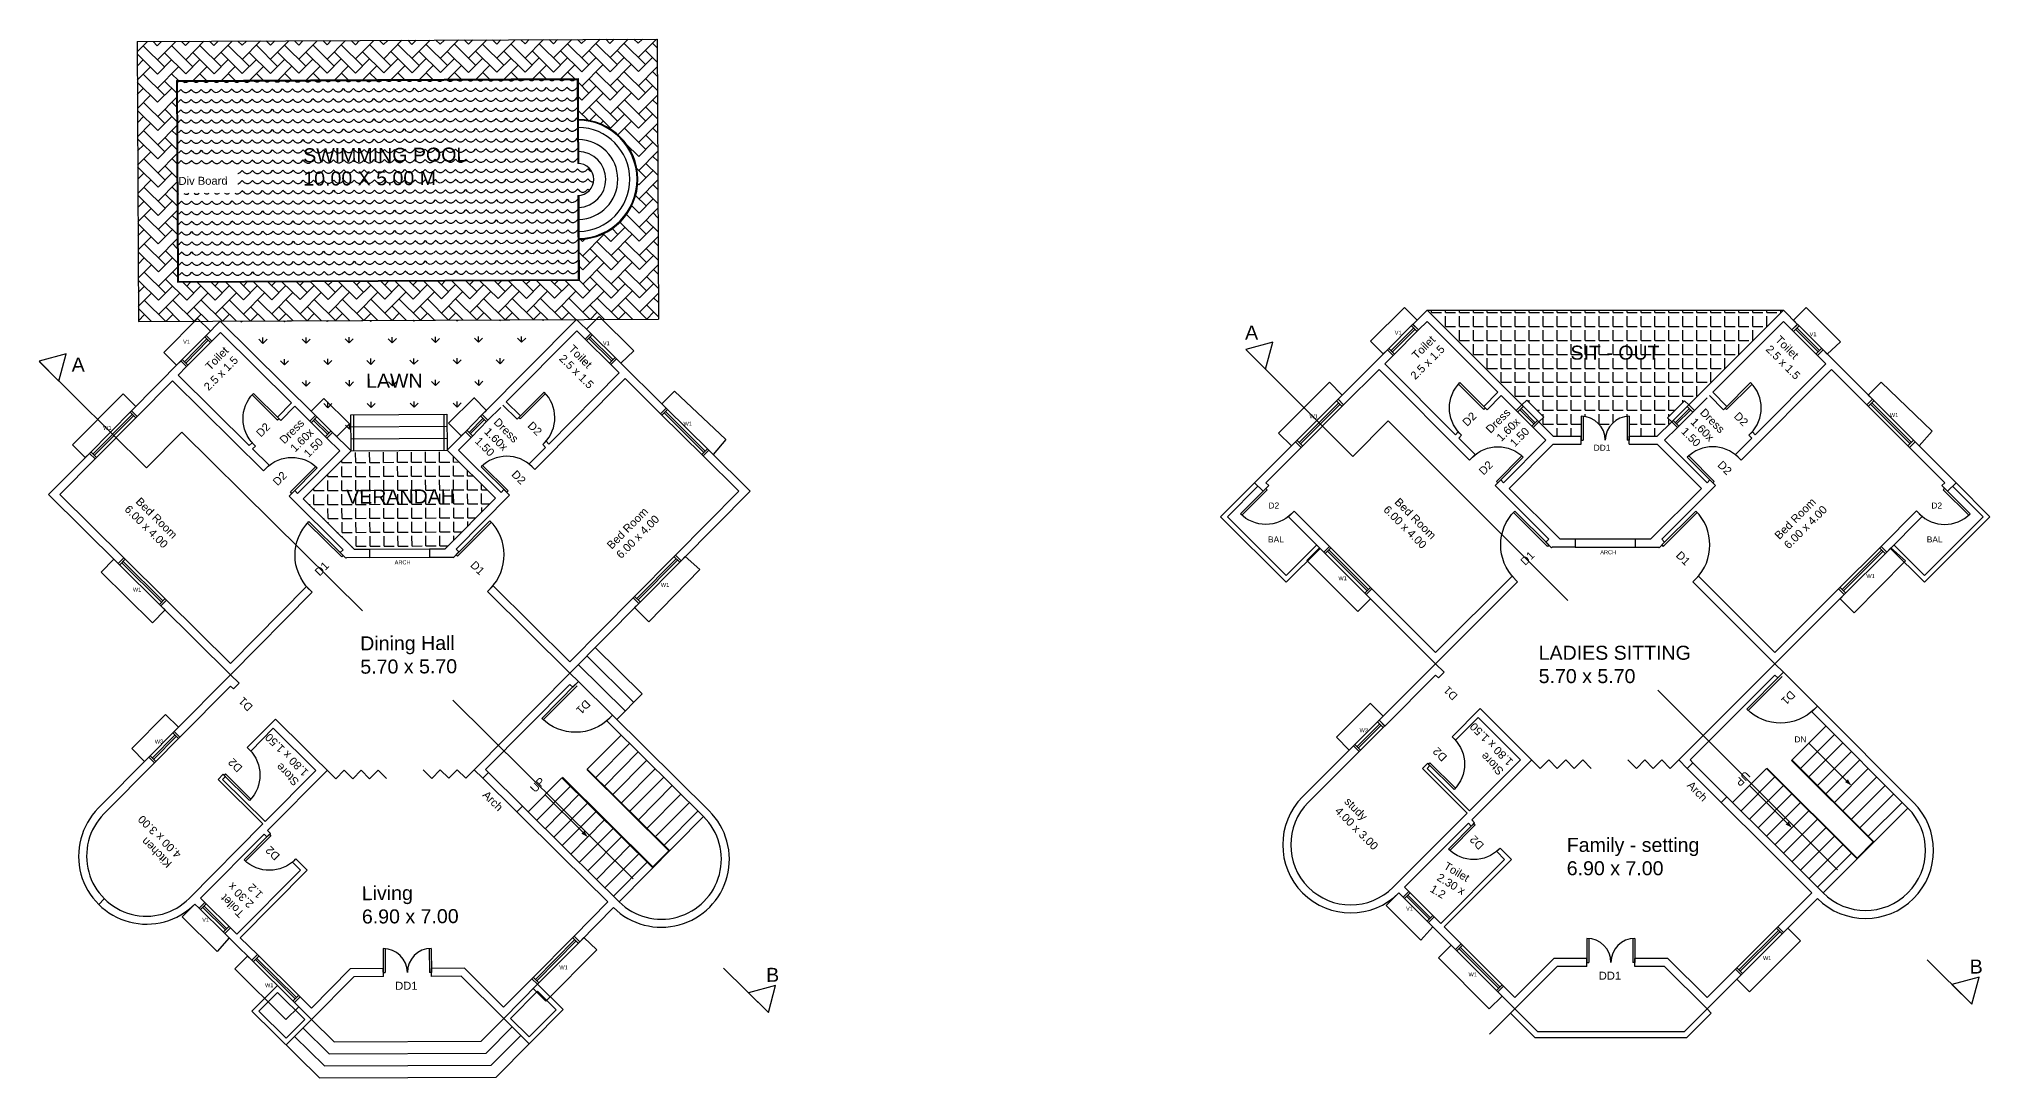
# Model space of a CAD drawing. Header units: millimetres. Extents: x 479 to 592, y 445 to 520.
# Drawn here: x 479.23 to 527.99, y 474.38 to 500.36 of the extents above; entities that cross this region are included whole.
import ezdxf

# ---------------------------------------------------------------- set-up
doc = ezdxf.new("R2010")
doc.units = ezdxf.units.MM
doc.linetypes.add('HIDDEN', pattern=[9.525, 6.35, -3.175])
for name, color, linetype in [('DIMENSIONS', 47, 'Continuous'), ('doors', 116, 'Continuous'), ('hatch', 110, 'Continuous'), ('sec windows', 181, 'Continuous'), ('sunshade', 53, 'Continuous'), ('Text', 211, 'Continuous'), ('ventilators', 144, 'Continuous'), ('walls', 161, 'Continuous'), ('windows', 61, 'Continuous')]:
    doc.layers.add(name, color=color, linetype=linetype)
doc.layers.get('DIMENSIONS').off()
doc.styles.get("Standard").update_dxf_attribs({"font": 'arial.ttf'})

# ---------------------------------------------------------------- blocks, each defined once
blk = doc.blocks.new('dd1')
blk.add_line((0, 0), (0.05, 0))
at = {"layer": 'doors'}
for p, q in [((0, 1.2), (0, 0)), ((0.05, 1.2), (0.05, 0))]:
    blk.add_line(p, q, dxfattribs=at)
blk.add_arc((0, 0), 1.2, 0, 90, dxfattribs=at)
blk = doc.blocks.new('dd2')
at = {"layer": 'doors'}
for p, q in [((0, 0.9), (0, 0)), ((0.05, 0.9), (0.05, 0)), ((0, 0), (0.05, 0))]:
    blk.add_line(p, q, dxfattribs=at)
blk.add_arc((0, 0), 0.9, 0, 90, dxfattribs=at)
blk = doc.blocks.new('ww1')
at = {"layer": 'windows'}
for p, q in [((1.5, 0.2), (0, 0.2)), ((0, 0.2), (0, 0)), ((0.05, 0.2), (0.05, 0)), ((0.05, 0.123), (1.45, 0.123)), ((0.05, 0.077), (1.45, 0.077)), ((1.45, 0), (1.45, 0.2)), ((1.5, 0), (1.5, 0.2)), ((0, 0), (1.5, 0))]:
    blk.add_line(p, q, dxfattribs=at)
blk = doc.blocks.new('vv1')
at = {"layer": 'ventilators'}
for p, q in [((0.2, 0.6), (0, 0.6)), ((0, 0.6), (0, 0)), ((0.2, 0.55), (0, 0.55)), ((0.2, 0), (0.2, 0.6)), ((0, 0.05), (0.2, 0.05)), ((0, 0), (0.2, 0))]:
    blk.add_line(p, q, dxfattribs=at)
at = {"layer": 'ventilators', "linetype": 'HIDDEN'}
for p, q in [((0.077, 0.55), (0.077, 0.05)), ((0.123, 0.55), (0.123, 0.05))]:
    blk.add_line(p, q, dxfattribs=at)
blk = doc.blocks.new('vv2')
for p, q in [((0, 0), (0, 0.2)), ((0.9, 0), (0.9, 0.2))]:
    blk.add_line(p, q)
at = {"layer": 'ventilators'}
for p, q in [((0.9, 0.2), (0, 0.2)), ((0, 0.2), (0, 0)), ((0, 0), (0.9, 0)), ((0.05, 0.2), (0.05, 0)), ((0.85, 0), (0.85, 0.2)), ((0.9, 0), (0.9, 0.2))]:
    blk.add_line(p, q, dxfattribs=at)
at = {"layer": 'ventilators', "linetype": 'HIDDEN'}
for p, q in [((0.05, 0.123), (0.85, 0.123)), ((0.05, 0.077), (0.85, 0.077))]:
    blk.add_line(p, q, dxfattribs=at)
blk = doc.blocks.new('ww3')
at = {"layer": 'windows'}
for p, q in [((0.9, 0.2), (0, 0.2)), ((0, 0.2), (0, 0)), ((0, 0), (0.9, 0)), ((0.05, 0.2), (0.05, 0)), ((0.05, 0.123), (0.85, 0.123)), ((0.05, 0.077), (0.85, 0.077)), ((0.85, 0), (0.85, 0.2)), ((0.9, 0), (0.9, 0.2))]:
    blk.add_line(p, q, dxfattribs=at)
blk = doc.blocks.new('double1')
at = {"layer": 'doors'}
for p, q in [((0, 0.6), (0, 0)), ((0.05, 0.6), (0.05, 0)), ((1.15, 0.6), (1.15, 0)), ((1.2, 0.6), (1.2, 0)), ((0, 0), (0.05, 0)), ((1.2, 0), (1.15, 0))]:
    blk.add_line(p, q, dxfattribs=at)
for centre, start, end in [((0, 0), 0, 90), ((1.2, 0), 90, 180)]:
    blk.add_arc(centre, 0.6, start, end, dxfattribs=at)

msp = doc.modelspace()

# ---------------------------------------------------------------- hatches: boundary and pattern name
at = {"layer": 'hatch'}
h = msp.add_hatch(dxfattribs=at)
h.set_pattern_fill('SXF_HATCH_STYLE_8_SYMBOL', color=114, scale=0.0025, angle=0.2844)
h.set_pattern_definition([(45.28438, (345.0634, 345.3553), (-0.0035096, 0.7070981), [0.5, -0.5]), (45.28438, (345.06515, 345.00175), (-0.0035096, 0.7070981), [0.75, -0.25]), (135.28438, (345.2428, 344.82585), (-0.7070981, -0.0035096), [0.75, -0.25]), (135.28438, (345.0634, 345.3553), (-0.7070981, -0.0035096), [0.75, -0.25])])
h.paths.add_polyline_path([(481.675, 500.291), (481.71, 493.291), (494.71, 493.355), (494.675, 500.355)])
h.paths.add_polyline_path([(482.66, 499.315), (482.685, 494.276), (492.725, 494.325), (492.72, 495.346, 0.986754), (492.705, 498.345), (492.7, 499.365)], flags=16)
h.paths.add_polyline_path([(492.709, 497.545, -0.971825), (492.716, 496.146), (492.719, 495.546, 0.984732), (492.706, 498.145)], flags=0)
h = msp.add_hatch(dxfattribs=at)
h.set_pattern_fill('GRASS', color=256, scale=0.03, angle=0.2844, style=0)
h.set_pattern_definition([(90.28438, (-0.35164, -2.6837), (-0.5414827, 0.53613403), [0.142875, -0.934755]), (45.28438, (-0.3516, -2.6837), (-0.5414831, 0.5361344), [0.142875, -0.619125]), (135.28438, (-0.3516, -2.6837), (-0.5361344, -0.5414831), [0.142875, -0.619125])])
h.paths.add_polyline_path([(483.757, 493.301), (492.663, 493.345), (490.306, 490.965), (490.2, 491.07), (489.778, 490.644), (489.884, 490.538), (489.427, 490.076), (489.425, 490.376), (489.424, 490.676), (489.422, 490.976), (487.021, 490.964), (487.022, 490.664), (487.024, 490.364), (487.025, 490.064), (486.564, 490.522), (486.685, 490.645), (486.259, 491.067), (486.137, 490.944)])
h = msp.add_hatch(dxfattribs=at)
h.set_pattern_fill('ANGLE', color=256, scale=0.05, angle=0.2844, style=0)
h.set_pattern_definition([(0.28438, (393.18204, 350.997), (-0.00173345, 0.3492457), [0.254, -0.09525]), (90.28438, (393.18204, 350.997), (-0.3492457, -0.00173345), [0.254, -0.09525])])
h.paths.add_polyline_path([(485.829, 488.856), (487.108, 487.59), (489.368, 487.601), (490.635, 488.88), (489.427, 490.076), (489.356, 490.076), (487.096, 490.065), (487.025, 490.064)])
at = {"layer": 'walls'}
h = msp.add_hatch(dxfattribs=at)
h.set_pattern_fill('WATER', color=131, scale=0.01, angle=0.2844)
h.set_pattern_definition([(0.28438, (393.18204, 350.99702), (-0.0012607, 0.25399687), [0.0508, -0.2032]), (45.28438, (393.28351, 351.02292), (-0.0012607, 0.25399687), [0.07184205, -0.2873682]), (135.28438, (393.38511, 351.02343), (-0.25399687, -0.0012607), [0.07184205, -0.2873682]), (26.84943, (393.23284, 350.99727), (0.25399687, 0.001260694), [0.0567944, -0.51116687]), (333.71933, (393.38511, 351.02343), (0.25399687, 0.00126069), [0.0567944, -0.51116687])])
h.paths.add_polyline_path([(482.68, 499.296), (492.68, 499.345), (492.691, 497.245, -1), (492.695, 496.445), (492.705, 494.345), (482.705, 494.296), (482.694, 496.496), (484.2, 496.503), (484.197, 497.103), (482.691, 497.096)])
h.paths.add_polyline_path([(485.59, 497.858), (485.597, 496.438), (490.133, 496.46), (490.126, 497.881)], flags=24)
h.paths.add_polyline_path([(483.295, 497.685), (483.296, 497.505), (483.587, 497.506), (483.587, 497.687)], flags=24)
h.paths.add_polyline_path([(484.227, 496.689), (484.407, 496.69), (484.406, 496.907), (484.226, 496.906)], flags=24)
h = msp.add_hatch(dxfattribs=at)
h.set_pattern_fill('ANGLE', color=256, scale=0.05, style=0)
h.set_pattern_definition([(0, (395.28428, 351.7231), (0, 0.34925), [0.254, -0.09525]), (90, (395.28428, 351.7231), (-0.34925, 2e-17), [0.254, -0.09525])])
h.paths.add_polyline_path([(513.922, 493.576), (522.829, 493.576), (520.46, 491.207), (520.354, 491.313), (519.93, 490.889), (520.036, 490.783), (519.676, 490.423), (518.976, 490.423), (518.976, 490.923, 0.020788), (518.926, 490.921, 0.389983), (518.376, 490.323, 0.389983), (517.826, 490.921, 0.020788), (517.776, 490.923), (517.776, 490.423), (517.075, 490.423), (516.715, 490.783), (516.838, 490.905), (516.414, 491.329), (516.291, 491.207)])
h.paths.add_polyline_path([(517.415, 492.781), (517.415, 492.238), (519.792, 492.238), (519.792, 492.781)], flags=24)

# ---------------------------------------------------------------- linework, layer by layer
at = {"layer": 'sec windows'}
msp.add_line((480.858, 478.861), (480.718, 478.719), dxfattribs=at)
at = {"layer": 'sunshade', "linetype": 'HIDDEN'}
for p, q in [((512.508, 492.8), (513.356, 493.647)), ((513.675, 493.328), (513.357, 493.646)), ((523.077, 493.328), (523.395, 493.646)), ((524.254, 492.787), (523.395, 493.646)), ((482.346, 492.518), (483.19, 493.37)), ((483.51, 493.052), (483.191, 493.369)), ((483.405, 492.946), (483.51, 493.052)), ((492.912, 493.099), (493.229, 493.419)), ((493.019, 492.993), (492.912, 493.099)), ((494.092, 492.563), (493.229, 493.419)), ((513.569, 493.222), (513.675, 493.328)), ((523.183, 493.222), (523.077, 493.328)), ((493.765, 492.255), (494.092, 492.563)), ((512.825, 492.481), (512.508, 492.8)), ((512.934, 492.584), (512.825, 492.481)), ((523.819, 492.586), (523.925, 492.48)), ((523.925, 492.48), (524.254, 492.787)), ((482.665, 492.2), (482.346, 492.518)), ((482.773, 492.305), (482.665, 492.2)), ((493.658, 492.36), (493.765, 492.255)), ((494.795, 491.234), (495.112, 491.554)), ((495.112, 491.554), (496.393, 490.341)), ((510.211, 490.501), (511.483, 491.773)), ((511.801, 491.454), (511.483, 491.773)), ((524.95, 491.454), (525.269, 491.773)), ((525.269, 491.773), (526.543, 490.553)), ((480.061, 490.208), (481.326, 491.486)), ((481.646, 491.169), (481.326, 491.486)), ((481.54, 491.062), (481.646, 491.169)), ((486.032, 491.05), (486.347, 491.371)), ((486.987, 490.736), (486.347, 491.371)), ((489.459, 490.748), (490.104, 491.384)), ((490.412, 491.071), (490.096, 491.392)), ((490.306, 490.965), (490.412, 491.071)), ((494.902, 491.129), (494.795, 491.234)), ((511.695, 491.348), (511.801, 491.454)), ((525.057, 491.348), (524.95, 491.454)), ((486.136, 490.943), (486.032, 491.05)), ((486.67, 490.416), (486.987, 490.736)), ((489.779, 490.432), (489.459, 490.748)), ((480.379, 489.89), (480.061, 490.208)), ((486.564, 490.522), (486.67, 490.416)), ((489.884, 490.538), (489.779, 490.432)), ((496.393, 490.341), (496.074, 489.968)), ((510.528, 490.182), (510.211, 490.501)), ((510.634, 490.288), (510.528, 490.182)), ((526.117, 490.288), (526.223, 490.182)), ((526.543, 490.553), (526.223, 490.182)), ((480.485, 489.997), (480.379, 489.89)), ((495.968, 490.073), (496.074, 489.968)), ((481.099, 487.348), (480.781, 487.03)), ((481.206, 487.242), (481.099, 487.348)), ((495.274, 487.312), (495.38, 487.419)), ((495.38, 487.419), (495.741, 487.092)), ((511.235, 487.636), (510.915, 487.319)), ((510.915, 487.319), (512.19, 486.045)), ((511.341, 487.53), (511.235, 487.636)), ((525.876, 487.307), (524.599, 486.008)), ((525.41, 487.53), (525.516, 487.636)), ((525.516, 487.636), (525.876, 487.307)), ((480.781, 487.03), (482.062, 485.762)), ((495.741, 487.092), (494.471, 485.786)), ((494.219, 486.246), (494.113, 486.14)), ((512.508, 486.363), (512.19, 486.045)), ((512.402, 486.469), (512.508, 486.363)), ((524.349, 486.469), (524.243, 486.363)), ((524.599, 486.008), (524.243, 486.363)), ((482.378, 486.081), (482.062, 485.762)), ((482.272, 486.187), (482.378, 486.081)), ((494.471, 485.786), (494.113, 486.14)), ((481.547, 482.615), (482.39, 483.466)), ((482.711, 483.149), (482.391, 483.465)), ((511.66, 482.9), (512.507, 483.748)), ((512.826, 483.429), (512.508, 483.747)), ((512.72, 483.323), (512.826, 483.429)), ((482.605, 483.042), (482.711, 483.149)), ((511.977, 482.581), (511.66, 482.9)), ((481.866, 482.297), (481.547, 482.615)), ((481.974, 482.401), (481.866, 482.297)), ((512.085, 482.685), (511.977, 482.581)), ((513.215, 479.009), (512.897, 478.691)), ((513.321, 478.903), (513.215, 479.009)), ((483.122, 478.731), (482.805, 478.411)), ((483.679, 477.547), (482.805, 478.411)), ((483.228, 478.626), (483.122, 478.731)), ((513.767, 477.823), (512.897, 478.691)), ((483.868, 477.992), (483.975, 477.887)), ((514.064, 478.161), (513.767, 477.823)), ((513.958, 478.267), (514.064, 478.161)), ((522.829, 478.019), (522.935, 478.125)), ((522.935, 478.125), (523.257, 477.811)), ((483.975, 477.887), (483.679, 477.547)), ((484.436, 477.429), (484.12, 477.11)), ((484.543, 477.324), (484.436, 477.429)), ((491.898, 476.298), (493.169, 477.582)), ((492.741, 477.789), (492.846, 477.896)), ((492.846, 477.896), (493.169, 477.582)), ((514.523, 477.701), (514.205, 477.383)), ((514.629, 477.595), (514.523, 477.701)), ((521.979, 476.533), (523.257, 477.811)), ((485.397, 475.845), (484.119, 477.109)), ((515.476, 476.112), (514.205, 477.382)), ((521.768, 476.959), (521.662, 476.853)), ((491.685, 476.723), (491.58, 476.616)), ((491.58, 476.616), (491.898, 476.298)), ((515.69, 476.534), (515.796, 476.428)), ((521.662, 476.853), (521.979, 476.533)), ((485.716, 476.163), (485.397, 475.845)), ((485.609, 476.269), (485.716, 476.163)), ((515.796, 476.428), (515.476, 476.112))]:
    msp.add_line(p, q, dxfattribs=at)
at = {"layer": 'Text', "linetype": 'HIDDEN'}
for p, q in [((509.396, 492.586), (512.063, 489.92)), ((479.235, 492.289), (481.915, 489.636)), ((516.291, 491.207), (516.414, 491.329)), ((516.414, 491.329), (516.838, 490.905)), ((519.93, 490.889), (520.354, 491.313)), ((520.354, 491.313), (520.46, 491.207)), ((512.063, 489.92), (512.951, 490.808)), ((512.951, 490.808), (527.535, 476.224)), ((516.838, 490.905), (516.715, 490.783)), ((519.93, 490.889), (520.036, 490.783)), ((481.915, 489.636), (482.799, 490.529)), ((482.799, 490.529), (497.456, 476.017))]:
    msp.add_line(p, q, dxfattribs=at)
at = {"layer": 'Text'}
for p, q in [((523.464, 482.755), (524.406, 481.813)), ((491.874, 481.462), (492.821, 480.524)), ((521.981, 481.696), (522.923, 480.754))]:
    msp.add_line(p, q, dxfattribs=at)
at = {"layer": 'Text', "linetype": 'HIDDEN'}
for points in [[(510.066, 492.778), (509.387, 492.596), (509.884, 492.099)], [(479.904, 492.484), (479.226, 492.299), (479.725, 491.804)], [(497.634, 476.697), (496.956, 476.512), (497.456, 476.017)], [(527.717, 476.903), (527.038, 476.722), (527.535, 476.224)]]:
    msp.add_lwpolyline(points, close=True, dxfattribs=at)
at = {"layer": 'Text'}
for points in [[(524.406, 481.813, 0.1, 0, 0), (524.524, 481.694, 0, 0, 0)], [(492.821, 480.524, 0.1, 0, 0), (492.94, 480.406, 0, 0, 0)], [(522.923, 480.754, 0.1, 0, 0), (523.041, 480.636, 0, 0, 0)]]:
    msp.add_lwpolyline(points, format="xyseb", dxfattribs=at)
at = {"layer": 'walls'}
for p, q in [((481.675, 500.291), (494.675, 500.355)), ((494.675, 500.355), (494.71, 493.355)), ((481.675, 500.291), (481.71, 493.291)), ((482.66, 499.315), (492.7, 499.365)), ((492.7, 499.365), (492.705, 498.345)), ((482.66, 499.315), (482.685, 494.276)), ((482.68, 499.296), (492.68, 499.345)), ((482.68, 499.296), (482.705, 494.296)), ((492.68, 499.345), (492.691, 497.245)), ((492.705, 498.325), (492.711, 497.245)), ((492.695, 496.445), (492.705, 494.345)), ((492.715, 496.445), (492.72, 495.366)), ((492.72, 495.346), (492.725, 494.325)), ((482.685, 494.276), (492.725, 494.325)), ((482.705, 494.296), (492.705, 494.345)), ((513.922, 493.576), (513.569, 493.222)), ((513.922, 493.576), (516.291, 491.207)), ((513.922, 493.576), (522.829, 493.576)), ((522.829, 493.576), (520.46, 491.207)), ((522.829, 493.576), (523.183, 493.222)), ((481.71, 493.291), (494.71, 493.355)), ((483.757, 493.301), (483.405, 492.946)), ((483.758, 493.018), (483.547, 492.805)), ((483.757, 493.301), (492.663, 493.345)), ((483.757, 493.301), (486.137, 490.944)), ((483.758, 493.018), (485.535, 491.259)), ((492.663, 493.345), (490.306, 490.965)), ((492.665, 493.062), (490.906, 491.286)), ((492.663, 493.345), (493.019, 492.993)), ((492.665, 493.062), (492.878, 492.851)), ((513.71, 493.081), (513.569, 493.222)), ((513.922, 493.293), (513.71, 493.081)), ((513.922, 493.293), (515.69, 491.525)), ((522.829, 493.293), (521.061, 491.525)), ((522.829, 493.293), (523.041, 493.081)), ((523.041, 493.081), (523.183, 493.222)), ((483.547, 492.805), (483.405, 492.946)), ((492.878, 492.851), (493.019, 492.993)), ((512.932, 492.586), (511.695, 491.348)), ((513.074, 492.444), (512.932, 492.586)), ((523.678, 492.444), (523.819, 492.586)), ((523.819, 492.586), (525.057, 491.348)), ((482.772, 492.306), (481.54, 491.062)), ((482.914, 492.165), (482.703, 491.952)), ((482.914, 492.165), (482.772, 492.306)), ((493.517, 492.218), (493.658, 492.36)), ((493.517, 492.218), (493.731, 492.007)), ((493.658, 492.36), (494.902, 491.129)), ((512.72, 492.091), (511.836, 491.207)), ((512.72, 492.091), (514.983, 489.828)), ((513.074, 492.444), (512.862, 492.232)), ((512.862, 492.232), (514.629, 490.464)), ((524.031, 492.091), (521.768, 489.828)), ((523.89, 492.232), (522.122, 490.464)), ((523.678, 492.444), (523.89, 492.232)), ((524.031, 492.091), (524.915, 491.207)), ((482.562, 491.81), (481.682, 490.922)), ((482.562, 491.81), (484.836, 489.559)), ((482.703, 491.952), (484.479, 490.193)), ((493.873, 491.866), (491.621, 489.592)), ((493.731, 492.007), (491.972, 490.23)), ((493.873, 491.866), (494.761, 490.987)), ((485.535, 491.259), (485.183, 490.904)), ((485.62, 491.175), (485.268, 490.819)), ((485.62, 491.175), (485.996, 490.802)), ((490.765, 491.144), (490.448, 490.824)), ((490.821, 491.2), (491.177, 490.849)), ((490.906, 491.286), (491.261, 490.934)), ((494.761, 490.987), (494.902, 491.129)), ((511.836, 491.207), (511.695, 491.348)), ((515.69, 491.525), (515.337, 491.171)), ((515.337, 491.171), (515.421, 491.087)), ((515.775, 491.44), (515.421, 491.087)), ((515.775, 491.44), (516.15, 491.065)), ((516.15, 491.065), (516.291, 491.207)), ((520.602, 491.065), (520.46, 491.207)), ((520.92, 491.384), (520.602, 491.065)), ((520.977, 491.44), (521.33, 491.087)), ((521.061, 491.525), (521.415, 491.171)), ((521.415, 491.171), (521.33, 491.087)), ((524.915, 491.207), (525.057, 491.348)), ((481.682, 490.922), (481.54, 491.062)), ((485.183, 490.904), (485.268, 490.819)), ((485.996, 490.802), (486.137, 490.944)), ((487.021, 490.964), (489.422, 490.976)), ((487.025, 490.064), (487.021, 490.964)), ((487.022, 490.664), (489.424, 490.676)), ((487.096, 490.065), (487.092, 490.965)), ((489.356, 490.076), (489.352, 490.976)), ((489.422, 490.976), (489.427, 490.076)), ((490.448, 490.824), (490.306, 490.965)), ((491.261, 490.934), (491.177, 490.849)), ((516.574, 490.641), (516.715, 490.783)), ((516.574, 490.641), (516.892, 490.323)), ((516.715, 490.783), (517.075, 490.423)), ((520.036, 490.783), (519.676, 490.423)), ((520.177, 490.641), (519.859, 490.323)), ((520.177, 490.641), (520.036, 490.783)), ((484.55, 490.264), (484.479, 490.193)), ((484.55, 490.264), (484.635, 490.18)), ((484.635, 490.18), (484.564, 490.109)), ((484.564, 490.109), (484.977, 489.701)), ((486.423, 490.38), (486.564, 490.522)), ((486.423, 490.38), (486.743, 490.063)), ((486.564, 490.522), (487.025, 490.064)), ((487.024, 490.364), (489.425, 490.376)), ((489.884, 490.538), (489.427, 490.076)), ((490.026, 490.397), (489.71, 490.078)), ((490.026, 490.397), (489.884, 490.538)), ((491.887, 490.145), (491.479, 489.733)), ((491.901, 490.301), (491.816, 490.215)), ((491.816, 490.215), (491.887, 490.145)), ((491.901, 490.301), (491.972, 490.23)), ((510.634, 490.288), (509.609, 489.262)), ((510.776, 490.146), (509.892, 489.262)), ((510.776, 490.146), (510.634, 490.288)), ((514.7, 490.535), (514.629, 490.464)), ((514.7, 490.535), (514.785, 490.45)), ((514.785, 490.45), (514.714, 490.38)), ((514.714, 490.38), (515.124, 489.969)), ((516.892, 490.323), (515.832, 489.262)), ((517.075, 490.223), (515.973, 489.121)), ((517.075, 490.423), (517.776, 490.423)), ((517.075, 490.223), (517.776, 490.223)), ((517.776, 490.223), (517.776, 490.423)), ((518.976, 490.423), (519.676, 490.423)), ((518.976, 490.223), (518.976, 490.423)), ((518.976, 490.223), (519.676, 490.223)), ((519.676, 490.223), (520.779, 489.121)), ((519.859, 490.323), (520.92, 489.262)), ((522.037, 490.38), (521.627, 489.969)), ((522.051, 490.535), (521.966, 490.45)), ((521.966, 490.45), (522.037, 490.38)), ((522.051, 490.535), (522.122, 490.464)), ((525.976, 490.146), (526.117, 490.288)), ((525.976, 490.146), (526.86, 489.262)), ((526.117, 490.288), (527.142, 489.262)), ((480.485, 489.997), (479.465, 488.966)), ((480.627, 489.856), (479.748, 488.968)), ((480.627, 489.856), (480.485, 489.997)), ((484.977, 489.701), (484.836, 489.559)), ((486.743, 490.063), (485.687, 488.997)), ((487.025, 490.064), (485.829, 488.856)), ((487.025, 490.064), (489.427, 490.076)), ((489.427, 490.076), (490.635, 488.88)), ((489.71, 490.078), (490.776, 489.022)), ((491.479, 489.733), (491.621, 489.592)), ((495.827, 489.931), (495.968, 490.073)), ((495.827, 489.931), (496.715, 489.052)), ((495.968, 490.073), (496.998, 489.053)), ((515.124, 489.969), (514.983, 489.828)), ((521.627, 489.969), (521.768, 489.828)), ((508.76, 488.414), (509.609, 489.262)), ((508.93, 488.414), (509.694, 489.177)), ((509.609, 489.262), (509.821, 489.05)), ((509.963, 489.192), (509.821, 489.05)), ((509.892, 489.262), (509.963, 489.192)), ((515.761, 489.333), (515.619, 489.192)), ((515.619, 489.192), (516.963, 487.848)), ((515.761, 489.333), (515.832, 489.262)), ((515.973, 489.121), (517.246, 487.848)), ((520.779, 489.121), (519.506, 487.848)), ((521.132, 489.192), (519.789, 487.848)), ((520.991, 489.333), (520.92, 489.262)), ((520.991, 489.333), (521.132, 489.192)), ((526.86, 489.262), (526.789, 489.192)), ((526.93, 489.05), (526.789, 489.192)), ((527.142, 489.262), (526.93, 489.05)), ((527.821, 488.414), (527.058, 489.177)), ((527.991, 488.414), (527.142, 489.262)), ((479.465, 488.966), (481.206, 487.242)), ((479.748, 488.968), (481.346, 487.384)), ((485.616, 489.067), (485.475, 488.925)), ((485.475, 488.925), (486.826, 487.588)), ((485.616, 489.067), (485.687, 488.997)), ((485.829, 488.856), (487.108, 487.59)), ((490.635, 488.88), (489.368, 487.601)), ((490.988, 488.953), (489.651, 487.602)), ((490.846, 489.093), (490.776, 489.022)), ((490.846, 489.093), (490.988, 488.953)), ((496.715, 489.052), (495.132, 487.453)), ((496.998, 489.053), (495.274, 487.312)), ((508.76, 488.414), (510.401, 486.773)), ((508.93, 488.414), (510.401, 486.943)), ((510.599, 488.555), (510.458, 488.414)), ((510.458, 488.414), (511.341, 487.53)), ((510.599, 488.555), (511.483, 487.671)), ((526.156, 488.559), (525.269, 487.671)), ((526.298, 488.418), (525.41, 487.53)), ((526.156, 488.559), (526.298, 488.418)), ((527.991, 488.414), (526.351, 486.773)), ((527.821, 488.414), (526.351, 486.943)), ((510.401, 486.943), (511.165, 487.707)), ((511.483, 487.671), (511.341, 487.53)), ((516.963, 487.848), (516.892, 487.777)), ((516.892, 487.777), (517.034, 487.636)), ((517.626, 487.848), (517.246, 487.848)), ((517.626, 487.848), (517.626, 487.648)), ((519.506, 487.848), (519.126, 487.848)), ((519.126, 487.848), (519.126, 487.648)), ((519.859, 487.777), (519.718, 487.636)), ((519.789, 487.848), (519.859, 487.777)), ((525.269, 487.671), (525.41, 487.53)), ((526.351, 486.943), (525.587, 487.707)), ((481.346, 487.384), (481.206, 487.242)), ((486.826, 487.588), (486.755, 487.517)), ((486.755, 487.517), (486.897, 487.377)), ((486.909, 487.389), (486.897, 487.377)), ((487.489, 487.392), (486.909, 487.389)), ((487.488, 487.592), (487.108, 487.59)), ((487.488, 487.592), (487.489, 487.392)), ((489.368, 487.601), (488.988, 487.599)), ((488.988, 487.599), (488.989, 487.399)), ((488.989, 487.399), (489.569, 487.402)), ((489.569, 487.402), (489.582, 487.39)), ((489.722, 487.532), (489.582, 487.39)), ((489.651, 487.602), (489.722, 487.532)), ((495.132, 487.453), (495.274, 487.312)), ((510.401, 486.773), (511.249, 487.622)), ((517.046, 487.648), (517.034, 487.636)), ((517.626, 487.648), (517.046, 487.648)), ((519.126, 487.648), (519.706, 487.648)), ((519.706, 487.648), (519.718, 487.636)), ((526.351, 486.773), (525.502, 487.622)), ((490.575, 486.688), (490.434, 486.546)), ((490.575, 486.688), (492.494, 484.788)), ((516.044, 486.929), (514.134, 485.02)), ((516.185, 486.787), (514.134, 484.737)), ((516.044, 486.929), (516.185, 486.787)), ((520.708, 486.929), (520.566, 486.787)), ((520.566, 486.787), (522.617, 484.737)), ((520.708, 486.929), (522.617, 485.02)), ((482.412, 486.329), (482.272, 486.187)), ((482.412, 486.329), (484.011, 484.746)), ((485.911, 486.665), (484.011, 484.746)), ((486.053, 486.524), (484.013, 484.463)), ((485.911, 486.665), (486.053, 486.524)), ((490.434, 486.546), (492.495, 484.505)), ((494.077, 486.387), (492.494, 484.788)), ((494.219, 486.246), (492.495, 484.505)), ((494.077, 486.387), (494.219, 486.246)), ((512.543, 486.611), (512.402, 486.469)), ((512.402, 486.469), (514.134, 484.737)), ((512.543, 486.611), (514.134, 485.02)), ((524.208, 486.611), (522.617, 485.02)), ((524.349, 486.469), (522.617, 484.737)), ((524.208, 486.611), (524.349, 486.469)), ((482.272, 486.187), (484.013, 484.463)), ((492.917, 484.932), (494.09, 483.771)), ((493.128, 485.145), (494.301, 483.984)), ((512.72, 483.323), (514.134, 484.737)), ((514.347, 484.525), (514.134, 484.737)), ((520.213, 482.333), (522.617, 484.737)), ((522.617, 484.737), (522.829, 484.525)), ((482.605, 483.042), (484.013, 484.463)), ((484.226, 484.252), (484.013, 484.463)), ((484.085, 484.11), (484.226, 484.252)), ((490.103, 482.089), (492.495, 484.505)), ((492.495, 484.505), (492.708, 484.294)), ((492.568, 484.152), (492.708, 484.294)), ((492.706, 484.718), (493.879, 483.558)), ((492.708, 484.294), (493.561, 483.45)), ((512.862, 483.181), (514.134, 484.454)), ((514.205, 484.383), (514.134, 484.454)), ((514.205, 484.383), (514.347, 484.525)), ((522.617, 484.454), (520.496, 482.333)), ((522.688, 484.383), (522.617, 484.454)), ((522.688, 484.383), (522.829, 484.525)), ((522.829, 484.525), (523.678, 483.676)), ((482.748, 482.901), (484.014, 484.18)), ((484.085, 484.11), (484.014, 484.18)), ((492.497, 484.222), (490.386, 482.091)), ((492.568, 484.152), (492.497, 484.222)), ((493.668, 483.344), (494.301, 483.984)), ((484.432, 482.641), (485.135, 483.352)), ((486.642, 481.86), (485.135, 483.352)), ((493.42, 483.308), (493.561, 483.45)), ((493.562, 483.167), (493.42, 483.308)), ((512.862, 483.181), (512.72, 483.323)), ((514.545, 482.912), (515.252, 483.62)), ((514.629, 482.828), (515.195, 483.393)), ((516.256, 482.333), (515.195, 483.393)), ((516.751, 482.121), (515.252, 483.62)), ((523.536, 483.535), (523.678, 483.676)), ((523.678, 483.393), (523.536, 483.535)), ((525.94, 481.131), (523.678, 483.393)), ((482.748, 482.901), (482.605, 483.042)), ((484.517, 482.556), (485.08, 483.125)), ((486.146, 482.07), (485.08, 483.125)), ((495.836, 480.916), (493.562, 483.167)), ((514.629, 482.828), (514.545, 482.912)), ((523.031, 482.322), (523.89, 483.181)), ((523.253, 482.121), (524.102, 482.969)), ((480.706, 481.123), (481.972, 482.402)), ((482.114, 482.262), (481.972, 482.402)), ((484.517, 482.556), (484.432, 482.641)), ((510.811, 481.413), (512.084, 482.686)), ((510.952, 481.272), (512.225, 482.545)), ((512.225, 482.545), (512.084, 482.686)), ((514.983, 481.06), (516.256, 482.333)), ((515.04, 480.834), (516.539, 482.333)), ((516.751, 482.121), (516.963, 482.333)), ((516.963, 482.333), (517.175, 482.121)), ((517.175, 482.121), (517.387, 482.333)), ((517.387, 482.333), (517.599, 482.121)), ((517.599, 482.121), (517.811, 482.333)), ((517.811, 482.333), (518.024, 482.121)), ((519.152, 482.121), (518.94, 482.333)), ((519.364, 482.333), (519.152, 482.121)), ((519.576, 482.121), (519.364, 482.333)), ((519.789, 482.333), (519.576, 482.121)), ((520.001, 482.121), (519.789, 482.333)), ((520.213, 482.333), (520.001, 482.121)), ((520.425, 482.121), (520.213, 482.333)), ((525.071, 480.282), (523.031, 482.322)), ((525.092, 480.282), (523.041, 482.333)), ((523.466, 481.908), (524.314, 482.757)), ((523.678, 481.696), (524.526, 482.545)), ((523.89, 481.484), (524.738, 482.333)), ((480.848, 480.983), (482.114, 482.262)), ((483.7, 481.845), (483.827, 481.973)), ((484.823, 480.734), (483.7, 481.845)), ((483.814, 481.846), (483.884, 481.917)), ((484.879, 480.79), (483.814, 481.846)), ((483.884, 481.917), (483.827, 481.973)), ((484.879, 480.79), (486.146, 482.07)), ((484.937, 480.565), (486.429, 482.071)), ((486.642, 481.86), (486.853, 482.073)), ((486.853, 482.073), (487.066, 481.862)), ((487.066, 481.862), (487.277, 482.075)), ((487.277, 482.075), (487.49, 481.864)), ((487.49, 481.864), (487.702, 482.077)), ((487.702, 482.077), (487.915, 481.866)), ((489.043, 481.872), (488.83, 482.083)), ((489.254, 482.085), (489.043, 481.872)), ((489.468, 481.874), (489.254, 482.085)), ((489.679, 482.087), (489.468, 481.874)), ((489.892, 481.876), (489.679, 482.087)), ((490.103, 482.089), (489.892, 481.876)), ((490.316, 481.878), (490.103, 482.089)), ((490.457, 482.02), (490.316, 481.878)), ((491.452, 481.035), (492.296, 481.888)), ((492.296, 481.888), (494.57, 479.636)), ((492.307, 481.899), (494.57, 479.658)), ((513.809, 482.121), (513.936, 482.248)), ((514.926, 481.003), (513.809, 482.121)), ((513.922, 482.121), (513.993, 482.191)), ((514.983, 481.06), (513.922, 482.121)), ((513.993, 482.191), (513.936, 482.248)), ((520.566, 482.262), (520.425, 482.121)), ((521.556, 481.272), (522.405, 482.121)), ((521.768, 481.06), (522.617, 481.908)), ((522.405, 482.121), (524.668, 479.858)), ((522.415, 482.131), (524.668, 479.879)), ((524.102, 481.272), (524.95, 482.121)), ((524.314, 481.06), (525.163, 481.908)), ((491.665, 480.824), (492.509, 481.677)), ((491.878, 480.613), (492.722, 481.466)), ((521.415, 481.413), (521.273, 481.272)), ((521.981, 480.848), (522.829, 481.696)), ((522.193, 480.636), (523.041, 481.484)), ((524.526, 480.848), (525.375, 481.696)), ((524.738, 480.636), (525.587, 481.484)), ((491.31, 481.176), (491.169, 481.034)), ((492.091, 480.402), (492.936, 481.255)), ((492.304, 480.191), (493.149, 481.044)), ((492.518, 479.98), (493.362, 480.833)), ((493.726, 478.784), (495.836, 480.916)), ((513.074, 479.151), (514.926, 481.003)), ((515.04, 480.834), (515.11, 480.763)), ((522.405, 480.423), (523.253, 481.272)), ((522.617, 480.211), (523.466, 481.06)), ((522.829, 479.999), (523.678, 480.848)), ((523.819, 479.009), (525.94, 481.131)), ((524.95, 480.423), (525.799, 481.272)), ((482.98, 478.872), (484.823, 480.734)), ((483.263, 478.873), (484.853, 480.479)), ((484.853, 480.479), (484.924, 480.409)), ((484.937, 480.565), (485.008, 480.494)), ((484.952, 480.437), (485.008, 480.494)), ((492.731, 479.769), (493.575, 480.622)), ((492.944, 479.558), (493.788, 480.41)), ((513.357, 479.151), (514.955, 480.749)), ((514.955, 480.749), (515.025, 480.678)), ((515.054, 480.706), (515.11, 480.763)), ((523.041, 479.787), (523.89, 480.636)), ((523.253, 479.575), (524.102, 480.423)), ((485.591, 479.804), (485.648, 479.861)), ((485.648, 479.861), (485.932, 479.579)), ((493.157, 479.347), (494.001, 480.199)), ((493.37, 479.136), (494.215, 479.988)), ((494.57, 479.658), (494.971, 480.063)), ((515.662, 480.042), (515.86, 479.844)), ((515.69, 480.07), (515.747, 480.126)), ((515.747, 480.126), (516.03, 479.844)), ((523.466, 479.363), (524.314, 480.211)), ((523.678, 479.151), (524.526, 479.999)), ((524.668, 479.879), (525.071, 480.282)), ((484.172, 477.973), (485.762, 479.579)), ((484.257, 477.888), (485.932, 479.579)), ((485.563, 479.776), (485.762, 479.579)), ((493.583, 478.924), (494.428, 479.777)), ((514.262, 478.246), (515.86, 479.844)), ((514.347, 478.161), (516.03, 479.844)), ((513.215, 479.009), (513.321, 478.903)), ((513.463, 479.045), (513.321, 478.903)), ((513.357, 479.151), (513.463, 479.045)), ((523.536, 479.009), (522.688, 478.161)), ((483.122, 478.731), (483.228, 478.626)), ((483.369, 478.768), (483.228, 478.626)), ((483.263, 478.873), (483.369, 478.768)), ((493.443, 478.782), (492.598, 477.93)), ((493.585, 478.642), (492.741, 477.789)), ((514.099, 478.408), (513.958, 478.267)), ((514.099, 478.408), (514.262, 478.246)), ((523.678, 478.868), (522.829, 478.019)), ((484.009, 478.134), (483.868, 477.992)), ((483.868, 477.992), (484.117, 477.746)), ((484.009, 478.134), (484.172, 477.973)), ((492.741, 477.789), (492.598, 477.93)), ((513.958, 478.267), (514.205, 478.019)), ((514.205, 478.019), (514.629, 477.595)), ((514.347, 478.161), (514.771, 477.736)), ((522.829, 478.019), (522.688, 478.161)), ((484.117, 477.746), (484.543, 477.324)), ((484.257, 477.888), (484.684, 477.466)), ((484.543, 477.324), (484.684, 477.466)), ((514.629, 477.595), (514.771, 477.736)), ((486.034, 476.129), (487.007, 477.112)), ((487.832, 477.116), (487.007, 477.112)), ((487.833, 476.916), (487.832, 477.116)), ((489.857, 477.126), (489.032, 477.122)), ((489.033, 476.922), (489.032, 477.122)), ((489.775, 476.926), (489.033, 476.922)), ((490.841, 475.87), (489.775, 476.926)), ((490.839, 476.153), (489.857, 477.126)), ((515.266, 476.959), (516.114, 476.11)), ((516.114, 476.393), (517.092, 477.371)), ((516.114, 476.11), (517.175, 477.171)), ((517.917, 477.371), (517.092, 477.371)), ((517.917, 477.171), (517.175, 477.171)), ((517.917, 477.171), (517.917, 477.371)), ((519.117, 477.171), (519.117, 477.371)), ((519.942, 477.371), (519.117, 477.371)), ((519.859, 477.171), (519.117, 477.171)), ((520.92, 476.11), (519.859, 477.171)), ((520.92, 476.393), (519.942, 477.371)), ((521.627, 477.1), (520.92, 476.393)), ((521.768, 476.959), (520.92, 476.11)), ((521.768, 476.959), (520.92, 476.11)), ((521.768, 476.959), (521.627, 477.1)), ((485.183, 476.691), (484.549, 476.051)), ((485.183, 476.521), (484.719, 476.052)), ((485.183, 476.691), (486.035, 475.846)), ((485.183, 476.521), (485.866, 475.846)), ((486.035, 475.846), (487.091, 476.912)), ((487.833, 476.916), (487.091, 476.912)), ((491.543, 476.864), (490.839, 476.153)), ((491.685, 476.723), (490.841, 475.87)), ((491.685, 476.723), (490.841, 475.87)), ((491.686, 476.553), (491.011, 475.871)), ((491.685, 476.723), (491.543, 476.864)), ((491.685, 476.723), (492.325, 476.09)), ((491.686, 476.553), (492.155, 476.089)), ((515.69, 476.534), (515.832, 476.676)), ((515.69, 476.534), (516.114, 476.11)), ((515.832, 476.676), (516.114, 476.393)), ((484.549, 476.051), (486.236, 474.382)), ((484.719, 476.052), (485.401, 475.377)), ((485.609, 476.269), (485.75, 476.411)), ((485.609, 476.269), (486.035, 475.846)), ((485.75, 476.411), (486.034, 476.129)), ((490.655, 474.404), (492.325, 476.09)), ((491.48, 475.407), (492.155, 476.089)), ((516.114, 476.11), (515.478, 475.474)), ((516.008, 476.004), (516.114, 476.11)), ((516.008, 476.004), (516.618, 475.394)), ((516.114, 476.11), (516.68, 475.544)), ((520.354, 475.544), (520.92, 476.11)), ((520.416, 475.394), (521.026, 476.004)), ((521.026, 476.004), (520.92, 476.11)), ((485.866, 475.846), (485.401, 475.377)), ((486.035, 475.846), (485.402, 475.207)), ((485.824, 475.633), (486.481, 474.983)), ((486.035, 475.846), (486.604, 475.284)), ((490.278, 475.302), (490.841, 475.87)), ((490.404, 475.002), (491.054, 475.659)), ((490.841, 475.87), (491.48, 475.237)), ((491.011, 475.871), (491.48, 475.407)), ((516.68, 475.544), (520.354, 475.544)), ((485.613, 475.42), (486.358, 474.682)), ((486.481, 474.983), (490.404, 475.002)), ((486.604, 475.284), (490.278, 475.302)), ((490.53, 474.703), (491.267, 475.448)), ((516.618, 475.394), (520.416, 475.394)), ((486.358, 474.682), (490.53, 474.703)), ((486.236, 474.382), (490.655, 474.404))]:
    msp.add_line(p, q, dxfattribs=at)
at = {"layer": 'walls', "linetype": 'HIDDEN'}
for p, q in [((519.126, 487.848), (517.626, 487.848)), ((488.988, 487.599), (487.488, 487.592)), ((487.489, 487.392), (488.989, 487.399)), ((517.626, 487.648), (519.126, 487.648)), ((492.931, 482.103), (493.776, 482.956)), ((493.144, 481.892), (493.989, 482.745)), ((493.358, 481.681), (494.202, 482.534)), ((493.571, 481.47), (494.415, 482.323)), ((491.169, 481.034), (490.316, 481.878)), ((491.31, 481.176), (490.457, 482.02)), ((494.971, 480.063), (492.921, 482.093)), ((494.992, 480.063), (492.931, 482.103)), ((493.784, 481.259), (494.628, 482.112)), ((493.997, 481.048), (494.842, 481.901)), ((521.273, 481.272), (520.425, 482.121)), ((521.415, 481.413), (520.566, 482.262)), ((494.21, 480.837), (495.055, 481.69)), ((494.424, 480.626), (495.268, 481.478)), ((494.637, 480.415), (495.481, 481.267)), ((494.85, 480.204), (495.694, 481.056))]:
    msp.add_line(p, q, dxfattribs=at)
at = {"layer": 'walls'}
for points in [[(493.561, 483.45), (495.977, 481.058)], [(523.678, 483.676), (526.082, 481.272)], [(520.566, 482.262), (520.496, 482.333)], [(490.457, 482.02), (490.386, 482.091)], [(523.819, 479.009), (522.546, 480.282), (521.415, 481.413)], [(493.443, 478.782), (492.306, 479.908), (491.169, 481.034)], [(493.726, 478.784), (492.446, 480.05), (491.31, 481.176)], [(523.536, 479.009), (522.405, 480.141), (521.273, 481.272)]]:
    msp.add_lwpolyline(points, dxfattribs=at)
for centre, radius, start, end in [((492.693, 496.845), 1.5, 271.0483, 89.5204), ((492.693, 496.845), 1.48, 271.0483, 89.5204), ((492.693, 496.845), 1.3, 271.1659, 89.4029), ((492.693, 496.845), 1, 271.4304, 89.1384), ((492.693, 496.845), 0.7, 271.9216, 88.6471), ((492.693, 496.845), 0.4, 270.2844, 90.2844), ((512.013, 480.211), 1.7, 135, 315), ((481.914, 479.927), 1.7, 135.2844, 315.2844), ((481.914, 479.927), 1.5, 135.2844, 315.2844), ((494.781, 479.85), 1.7, 225.2844, 45.2844), ((494.781, 479.85), 1.5, 225.2844, 45.2844), ((512.013, 480.211), 1.5, 135, 315), ((524.88, 480.07), 1.7, 225, 45), ((524.88, 480.07), 1.5, 225, 45)]:
    msp.add_arc(centre, radius, start, end, dxfattribs=at)

# ---------------------------------------------------------------- block references
at = {"xscale": -1}
for name, p, rotation in [('dd2', (515.379, 491.129), 45), ('dd2', (485.225, 490.862), 45.2843807391388), ('ww1', (511.836, 491.207), 45), ('vv1', (516.715, 490.783), 45), ('ww1', (481.682, 490.922), 45.2843807391388), ('vv1', (486.564, 490.522), 45.2843807391388), ('dd2', (485.546, 488.996), 315.2843807391388), ('dd2', (515.69, 489.262), 315.0000000000001), ('ww1', (512.402, 486.469), 315.0000000000001), ('ww1', (482.272, 486.187), 315.2843807391388), ('dd2', (513.958, 482.227), 224.9999999999936), ('dd2', (483.848, 481.952), 225.2843807391324), ('dd2', (484.987, 480.473), 135.2843807391388), ('dd2', (515.089, 480.742), 135)]:
    msp.add_blockref(name, p, dxfattribs=dict(at, rotation=rotation))
for name, p, rotation in [('dd2', (521.372, 491.129), 315), ('dd2', (491.219, 490.891), 315.2843807391388), ('ww1', (494.761, 490.987), 315.2843807391388), ('vv1', (520.036, 490.783), 315), ('ww1', (524.915, 491.207), 315), ('vv1', (489.884, 490.538), 315.2843807391388), ('dd2', (490.917, 489.023), 45.28438073913886), ('dd2', (521.061, 489.262), 44.99999999999999), ('ww1', (524.349, 486.469), 44.99999999999999), ('ww1', (494.219, 486.246), 45.28438073913886), ('ww3', (512.72, 483.323), 225), ('ww3', (482.605, 483.042), 225.2843807391388), ('ww1', (491.685, 476.723), 45.28438073913813), ('ww1', (521.768, 476.959), 44.99999999999926), ('ww1', (485.75, 476.411), 135.2843807391388), ('double1', (487.832, 477.016), 0.2843807391388089), ('ww1', (515.832, 476.676), 135)]:
    msp.add_blockref(name, p, dxfattribs=dict(rotation=rotation))
msp.add_blockref('double1', (517.917, 477.271))
at = {"layer": 'DIMENSIONS', "xscale": -1}
for p, rotation in [((522.758, 484.454), 134.9999999999948), ((492.638, 484.223), 135.2843807391336)]:
    msp.add_blockref('dd1', p, dxfattribs=dict(at, rotation=rotation))
at = {"layer": 'walls', "xscale": -1}
for name, p, rotation in [('vv2', (513.71, 493.081), 45), ('vv2', (483.547, 492.805), 45.2843807391388), ('dd2', (509.892, 489.121), 134.9999999999954), ('dd1', (486.826, 487.447), 45.2843807391388), ('dd1', (516.963, 487.707), 45)]:
    msp.add_blockref(name, p, dxfattribs=dict(at, rotation=rotation))
at = {"layer": 'walls'}
for name, p, rotation in [('vv2', (523.041, 493.081), 315), ('vv2', (492.878, 492.851), 315.2843807391388), ('dd2', (526.86, 489.121), 225.0000000000046), ('dd1', (489.652, 487.461), 315.2843807391388), ('dd1', (519.789, 487.707), 315), ('vv2', (514.099, 478.408), 135), ('vv2', (484.009, 478.134), 135.2843807391388)]:
    msp.add_blockref(name, p, dxfattribs=dict(at, rotation=rotation))
msp.add_blockref('double1', (517.776, 490.323), dxfattribs=at)

# ---------------------------------------------------------------- texts
at = {"layer": 'Text'}
for s, insert, char_height, width, attachment_point, rotation in [('SWIMMING POOL\\P10.00 X 5.00 M', (485.828, 497.623), 0.35, 4.64849, 1, 0.2844), ('Div Board', (482.712, 496.908), 0.2, 1.69816, 1, 0.2844), ('Toilet\\P2.5 x 1.5', (483.841, 492.684), 0.2, 1.1092, 3, 45.2844), ('Toilet\\P2.5 x 1.5', (492.585, 492.728), 0.2, 1.1092, 1, 315.2844), ('Toilet\\P2.5 x 1.5', (514.004, 492.959), 0.2, 1.1092, 3, 45), ('Toilet\\P2.5 x 1.5', (522.748, 492.959), 0.2, 1.1092, 1, 315), ('Dress\\P1.60x 1.50', (515.883, 491.14), 0.2, 0.91653, 3, 45), ('Dress\\P1.60x 1.50', (520.868, 491.14), 0.2, 0.91653, 1, 315), ('D2', (484.881, 490.781), 0.2, 0.24234, 3, 45.2844), ('Dress\\P1.60x 1.50', (485.73, 490.875), 0.2, 0.91653, 3, 45.2844), ('Dress\\P1.60x 1.50', (490.714, 490.9), 0.2, 0.91653, 1, 315.2844), ('D2', (491.564, 490.814), 0.2, 0.24234, 1, 315.2844), ('D2', (515.034, 491.05), 0.2, 0.24234, 3, 45), ('D2', (521.717, 491.05), 0.2, 0.24234, 1, 315), ('D2', (515.445, 489.832), 0.2, 0.24234, 3, 45), ('D2', (521.307, 489.832), 0.2, 0.24234, 1, 315), ('D2', (485.298, 489.565), 0.2, 0.24234, 3, 45.2844), ('D2', (491.16, 489.594), 0.2, 0.24234, 1, 315.2844), ('Bed Room\\P6.00 x 4.00', (482.705, 487.987), 0.2, 2.08074, 3, 315.2844), ('Bed Room\\P6.00 x 4.00', (514.168, 487.971), 0.2, 2.08074, 3, 315), ('Bed Room\\P6.00 x 4.00', (522.584, 487.971), 0.2, 2.08074, 1, 45), ('Bed Room\\P6.00 x 4.00', (493.396, 487.726), 0.2, 2.08074, 1, 45.2844), ('D1', (486.349, 487.31), 0.2, 0.56545, 3, 45.2844), ('ARCH', (488.115, 487.321), 0.1, 0.72484, 1, 0.2844), ('D1', (490.131, 487.329), 0.2, 0.56545, 1, 315.2844), ('D1', (516.485, 487.572), 0.2, 0.56545, 3, 45), ('D1', (520.267, 487.572), 0.2, 0.56545, 1, 315), ('Dining Hall\\P5.70 x 5.70', (487.253, 485.422), 0.35, 2.61371, 1, 0.2844), ('D1', (484.447, 483.531), 0.2, 0.36681, 1, 135.2844), ('D1', (493.028, 483.711), 0.2, 0.43049, 1, 225.2844), ('D1', (514.564, 483.803), 0.2, 0.36681, 1, 135), ('D1', (523.146, 483.94), 0.2, 0.43049, 1, 225), ('Store\\P1.80 x 1.50', (485.603, 481.664), 0.2, 1.60422, 1, 135.2844), ('Store\\P1.80 x 1.50', (515.711, 481.93), 0.2, 1.60422, 1, 135), ('D2', (484.187, 482.003), 0.2, 0.35113, 1, 135.2844), ('D2', (514.297, 482.276), 0.2, 0.35113, 1, 135), ('UP', (491.481, 481.642), 0.2, 0.38191, 1, 45.2844), ('UP', (522.018, 481.928), 0.2, 0.38191, 1, 225), ('Arch', (490.437, 481.582), 0.2, 0.59936, 1, 315.2844), ('study\\P4.00 x 3.00', (511.978, 481.417), 0.2, 1.46072, 1, 315), ('Arch', (520.544, 481.823), 0.2, 0.59936, 1, 315), ('Kitchen\\P4.00 x 3.00', (482.425, 479.615), 0.2, 1.46072, 1, 135.2844), ('D2', (515.22, 480.071), 0.2, 0.35113, 1, 135), ('D2', (485.122, 479.803), 0.2, 0.35113, 1, 135.2844), ('Toilet\\P2.30 x 1.2', (514.42, 479.797), 0.2, 0.91768, 1, 329.1056), ('Toilet\\P2.30 x 1.2', (484.232, 478.371), 0.2, 0.91768, 1, 135.2844), ('Living\\P6.90 x 7.00', (487.292, 479.176), 0.35, 3.08893, 1, 0.2844), ('DD1', (488.128, 476.786), 0.2, 0.6141, 1, 0.2844)]:
    msp.add_mtext(s, dxfattribs=dict(at, insert=insert, char_height=char_height, width=width, attachment_point=attachment_point, rotation=rotation))
at = {"layer": 'Text', "linetype": 'HIDDEN', "attachment_point": 1}
for s, insert, char_height, width in [('A', (509.372, 493.193), 0.35, 0.50101), ('V1', (513.112, 493.06), 0.1, 0.1239), ('V1', (523.483, 493.026), 0.1, 0.10488), ('W1', (510.981, 490.973), 0.1, 0.23099), ('W1', (525.488, 491.003), 0.1, 0.14682), ('W1', (511.705, 486.926), 0.1, 0.13785), ('W1', (524.901, 486.978), 0.1, 0.21472), ('W3', (512.234, 483.125), 0.1, 0.08313), ('V1', (513.395, 478.666), 0.1, 0.16744), ('W1', (522.317, 477.428), 0.1, 0.12426), ('W1', (514.958, 477.02), 0.1, 0.1344), ('B', (527.484, 477.343), 0.35, 0.59963)]:
    msp.add_mtext(s, dxfattribs=dict(at, insert=insert, char_height=char_height, width=width))
at = {"layer": 'Text', "linetype": 'HIDDEN', "attachment_point": 1, "rotation": 0.2844}
for s, insert, char_height, width in [('V1', (482.827, 492.836), 0.1, 0.1239), ('V1', (493.32, 492.799), 0.1, 0.10488), ('A', (480.041, 492.39), 0.35, 0.50101), ('LAWN', (487.4, 491.986), 0.35, 1.39309), ('W1', (480.829, 490.684), 0.1, 0.23099), ('W1', (495.335, 490.786), 0.1, 0.14682), ('VERANDAH', (486.903, 489.086), 0.35, 0.44657), ('W1', (494.768, 486.758), 0.1, 0.21472), ('W1', (481.572, 486.641), 0.1, 0.13785), ('W3', (482.12, 482.842), 0.1, 0.08313), ('V1', (483.304, 478.388), 0.1, 0.16744), ('W1', (492.232, 477.195), 0.1, 0.12426), ('B', (497.399, 477.135), 0.35, 0.59963), ('W1', (484.875, 476.751), 0.1, 0.1344)]:
    msp.add_mtext(s, dxfattribs=dict(at, insert=insert, char_height=char_height, width=width))
at = {"layer": 'Text'}
for s, insert, char_height, width, attachment_point in [('SIT - OUT', (517.506, 492.69), 0.35, 2.49345, 1), ('DD1', (518.085, 490.213), 0.15, 0.59665, 1), ('D2', (509.957, 488.768), 0.15, 0.29676, 1), ('D2', (526.794, 488.768), 0.15, 0.29676, 3), ('BAL', (509.945, 487.92), 0.15, 0.60103, 1), ('BAL', (526.807, 487.92), 0.15, 0.60103, 3), ('ARCH', (518.25, 487.574), 0.1, 0.72484, 1), ('LADIES SITTING\\P5.70 x 5.70', (516.71, 485.187), 0.35, 3.79921, 1), ('DN', (523.102, 482.921), 0.15, 0.30768, 1), ('Family - setting\\P6.90 x 7.00', (517.412, 480.384), 0.35, 3.61409, 1), ('DD1', (518.212, 477.039), 0.2, 0.6141, 1)]:
    msp.add_mtext(s, dxfattribs=dict(at, insert=insert, char_height=char_height, width=width, attachment_point=attachment_point))

doc.saveas('drawing.dxf')
